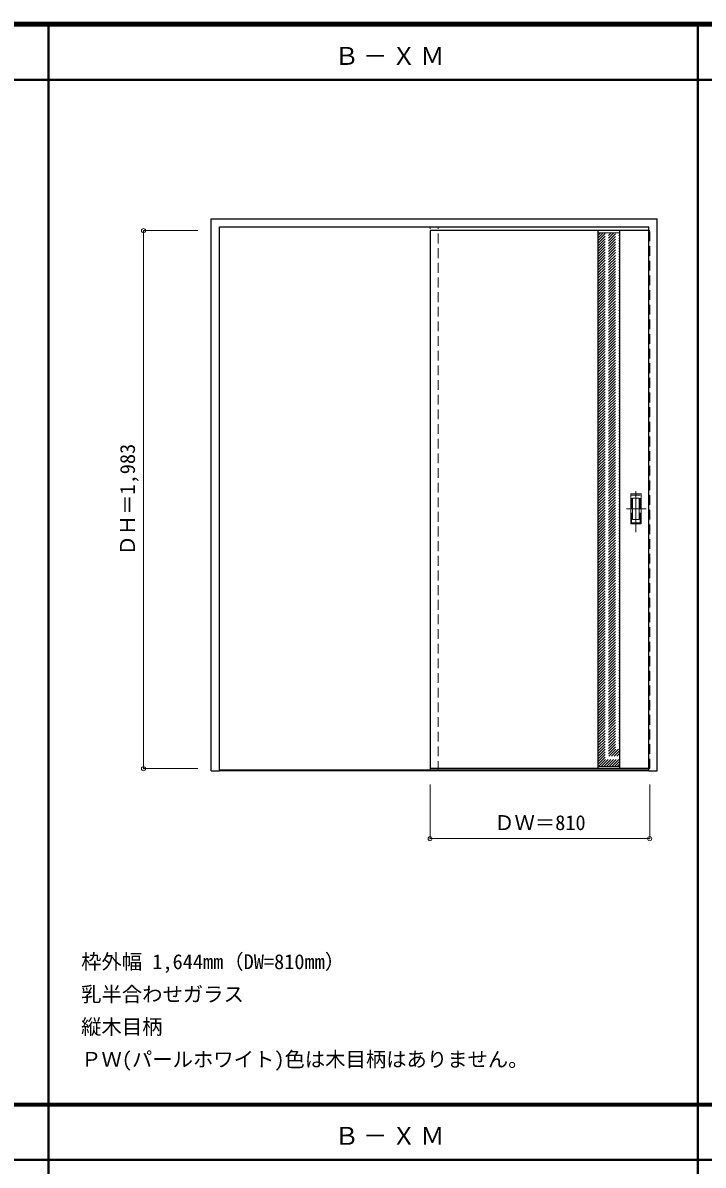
# Model space of a CAD drawing. Units: millimetres, scale not verified. Extents: x -6000 to 5700, y -4307 to 4175.
# Drawn here: x -3011 to -502, y -36 to 4175 of the extents above; entities that cross this region are included whole.
import ezdxf
from ezdxf.enums import TextEntityAlignment as Align

# ---------------------------------------------------------------- set-up
doc = ezdxf.new("R2010")
doc.units = ezdxf.units.MM
doc.header["$LTSCALE"] = 30
doc.header["$PDMODE"] = 32
doc.header["$PDSIZE"] = 15
doc.linetypes.add('CHAIN1', pattern=[8, 5, -1, 1, -1])
doc.linetypes.add('DASHED1', pattern=[1.8, 1.2, -0.6])
for name, color, linetype, lineweight in [('0-2_扉', 4, 'DASHED1', 9), ('0-3_仕上げ', 3, 'Continuous', 25), ('0-4_枠', 3, 'Continuous', 25), ('0-6_引手', 7, 'Continuous', 18), ('0-A_文字', 7, 'Continuous', 18), ('0-B_寸法', 7, 'Continuous', 9), ('0-C_ハッチ', 4, 'DASHED1', 9), ('F-1_枠', 6, 'Continuous', 40)]:
    doc.layers.add(name, color=color, linetype=linetype, lineweight=lineweight)
doc.styles.add('ＭＳ ゴシック', font='')
doc.styles.get('ＭＳ ゴシック').set_extended_font_data('MS Gothic')

msp = doc.modelspace()

# ---------------------------------------------------------------- linework, layer by layer
at = {"layer": '0-2_扉'}
for p, q in [((-1509, 3409), (-1509, 3405)), ((-702, 3409), (-699, 3409))]:
    msp.add_line(p, q, dxfattribs=at)
at = {"layer": '0-2_扉', "color": 3, "linetype": 'Continuous', "lineweight": 25}
for p, q in [((-1509, 3409), (-1509, 1426)), ((-702, 3409), (-1509, 3409)), ((-702, 1426), (-1509, 1426))]:
    msp.add_line(p, q, dxfattribs=at)
at = {"layer": '0-2_扉'}
msp.add_lwpolyline([(-702, 1426), (-699, 1426), (-699, 3409)], dxfattribs=at)
at = {"layer": '0-3_仕上げ'}
for p, q in [((-889, 1425.78), (-889, 3408.78)), ((-809, 1425.78), (-809, 3408.78))]:
    msp.add_line(p, q, dxfattribs=at)
at = {"layer": '0-3_仕上げ', "color": 7, "lineweight": 18}
for p, q in [((-889, 3400.78), (-809, 3400.78)), ((-889, 1433.78), (-809, 1433.78))]:
    msp.add_line(p, q, dxfattribs=at)
at = {"layer": '0-4_枠'}
for p, q in [((-2316, 1418), (-2316, 3453)), ((-2316, 3453), (-672, 3453)), ((-672, 1418), (-672, 3453)), ((-2286, 3423), (-702, 3423)), ((-702, 1418), (-702, 3423)), ((-702, 1421), (-2286, 1421)), ((-702, 1418), (-2286, 1418)), ((-702, 1418), (-672, 1418))]:
    msp.add_line(p, q, dxfattribs=at)
at = {"layer": '0-4_枠', "color": 4, "linetype": 'DASHED1', "lineweight": 9}
for p, q in [((-1509, 1418), (-1509, 3423)), ((-1479, 1418), (-1479, 3423)), ((-1509, 1418), (-1479, 1418))]:
    msp.add_line(p, q, dxfattribs=at)
at = {"layer": '0-4_枠'}
msp.add_lwpolyline([(-2316, 1418), (-2286, 1418), (-2286, 3423)], dxfattribs=at)
at = {"layer": '0-6_引手', "linetype": 'CHAIN1'}
for p, q in [((-750, 2298.27), (-750, 2469.12)), ((-711.93, 2383.5), (-784.44, 2383.5))]:
    msp.add_line(p, q, dxfattribs=at)
at = {"layer": '0-6_引手'}
for p, q in [((-731, 2438.5), (-769, 2438.5)), ((-769, 2328.5), (-769, 2438.5)), ((-737.5, 2422.5), (-762.5, 2422.5)), ((-762.5, 2344.5), (-762.5, 2422.5)), ((-737.5, 2344.5), (-737.5, 2422.5)), ((-731, 2328.5), (-731, 2438.5)), ((-731, 2328.5), (-769, 2328.5)), ((-737.5, 2344.5), (-762.5, 2344.5))]:
    msp.add_line(p, q, dxfattribs=at)
at = {"layer": '0-6_引手', "linetype": 'DASHED1'}
for p, q in [((-766, 2332.5), (-766, 2434.5)), ((-734, 2332.5), (-766, 2332.5))]:
    msp.add_line(p, q, dxfattribs=at)
msp.add_lwpolyline([(-734, 2332.5), (-734, 2434.5), (-766, 2434.5)], dxfattribs=at)
at = {"layer": '0-B_寸法', "color": 4}
for p, q in [((-2566, 3409), (-2566, 1426)), ((-2566, 3409), (-2366, 3409)), ((-2566, 1426), (-2366, 1426)), ((-1509, 1168), (-1509, 1368)), ((-699, 1168), (-699, 1368)), ((-699, 1168), (-1509, 1168))]:
    msp.add_line(p, q, dxfattribs=at)
at = {"layer": '0-B_寸法'}
for p in [(-2566, 3409), (-2566, 1426), (-1509, 1168), (-699, 1168)]:
    msp.add_point(p, dxfattribs=at)
at = {"layer": '0-C_ハッチ'}
for p, q in [((-889, 3323.67), (-811.89, 3400.78)), ((-889, 3333.57), (-821.79, 3400.78)), ((-889, 3343.47), (-831.69, 3400.78)), ((-889, 3353.37), (-841.59, 3400.78)), ((-889, 3363.27), (-851.49, 3400.78)), ((-889, 3373.17), (-861.39, 3400.78)), ((-889, 3383.07), (-871.29, 3400.78)), ((-889, 3392.97), (-881.19, 3400.78)), ((-889, 3313.77), (-809, 3393.77)), ((-889, 3303.88), (-809, 3383.88)), ((-889, 3293.98), (-809, 3373.98)), ((-889, 3284.08), (-809, 3364.08)), ((-889, 3274.18), (-809, 3354.18)), ((-889, 3264.28), (-809, 3344.28)), ((-889, 3254.38), (-809, 3334.38)), ((-889, 3244.48), (-809, 3324.48)), ((-889, 3234.58), (-809, 3314.58)), ((-889, 3224.68), (-809, 3304.68)), ((-889, 3214.78), (-809, 3294.78)), ((-889, 3204.88), (-809, 3284.88)), ((-889, 3194.98), (-809, 3274.98)), ((-889, 3185.08), (-809, 3265.08)), ((-889, 3175.18), (-809, 3255.18)), ((-889, 3165.28), (-809, 3245.28)), ((-889, 3155.38), (-809, 3235.38)), ((-889, 3145.48), (-809, 3225.48)), ((-889, 3135.58), (-809, 3215.58)), ((-889, 3125.68), (-809, 3205.68)), ((-889, 3115.78), (-809, 3195.78)), ((-889, 3105.89), (-809, 3185.89)), ((-889, 3095.99), (-809, 3175.99)), ((-889, 3086.09), (-809, 3166.09)), ((-889, 3076.19), (-809, 3156.19)), ((-889, 3066.29), (-809, 3146.29)), ((-889, 3056.39), (-809, 3136.39)), ((-889, 3046.49), (-809, 3126.49)), ((-889, 3036.59), (-809, 3116.59)), ((-889, 3026.69), (-809, 3106.69)), ((-889, 3016.79), (-809, 3096.79)), ((-889, 3006.89), (-809, 3086.89)), ((-889, 2996.99), (-809, 3076.99)), ((-889, 2987.09), (-809, 3067.09)), ((-889, 2977.19), (-809, 3057.19)), ((-889, 2967.29), (-809, 3047.29)), ((-889, 2957.39), (-809, 3037.39)), ((-889, 2947.49), (-809, 3027.49)), ((-889, 2937.59), (-809, 3017.59)), ((-889, 2927.69), (-809, 3007.69)), ((-889, 2917.79), (-809, 2997.79)), ((-889, 2907.9), (-809, 2987.9)), ((-889, 2898), (-809, 2978)), ((-889, 2888.1), (-809, 2968.1)), ((-889, 2878.2), (-809, 2958.2)), ((-889, 2868.3), (-809, 2948.3)), ((-889, 2858.4), (-809, 2938.4)), ((-889, 2848.5), (-809, 2928.5)), ((-889, 2838.6), (-809, 2918.6)), ((-889, 2828.7), (-809, 2908.7)), ((-889, 2818.8), (-809, 2898.8)), ((-889, 2808.9), (-809, 2888.9)), ((-889, 2799), (-809, 2879)), ((-889, 2789.1), (-809, 2869.1)), ((-889, 2779.2), (-809, 2859.2)), ((-889, 2769.3), (-809, 2849.3)), ((-889, 2759.4), (-809, 2839.4)), ((-889, 2749.5), (-809, 2829.5)), ((-889, 2739.6), (-809, 2819.6)), ((-889, 2729.7), (-809, 2809.7)), ((-889, 2719.8), (-809, 2799.8)), ((-889, 2709.91), (-809, 2789.91)), ((-889, 2700.01), (-809, 2780.01)), ((-889, 2690.11), (-809, 2770.11)), ((-889, 2680.21), (-809, 2760.21)), ((-889, 2670.31), (-809, 2750.31)), ((-889, 2660.41), (-809, 2740.41)), ((-889, 2650.51), (-809, 2730.51)), ((-889, 2640.61), (-809, 2720.61)), ((-889, 2630.71), (-809, 2710.71)), ((-889, 2620.81), (-809, 2700.81)), ((-889, 2610.91), (-809, 2690.91)), ((-889, 2601.01), (-809, 2681.01)), ((-889, 2591.11), (-809, 2671.11)), ((-889, 2581.21), (-809, 2661.21)), ((-889, 2571.31), (-809, 2651.31)), ((-889, 2561.41), (-809, 2641.41)), ((-889, 2551.51), (-809, 2631.51)), ((-889, 2541.61), (-809, 2621.61)), ((-889, 2531.71), (-809, 2611.71)), ((-889, 2521.81), (-809, 2601.81)), ((-889, 2511.92), (-809, 2591.92)), ((-889, 2502.02), (-809, 2582.02)), ((-889, 2492.12), (-809, 2572.12)), ((-889, 2482.22), (-809, 2562.22)), ((-889, 2472.32), (-809, 2552.32)), ((-889, 2462.42), (-809, 2542.42)), ((-889, 2452.52), (-809, 2532.52)), ((-889, 2442.62), (-809, 2522.62)), ((-889, 2432.72), (-809, 2512.72)), ((-889, 2422.82), (-809, 2502.82)), ((-889, 2412.92), (-809, 2492.92)), ((-889, 2403.02), (-809, 2483.02)), ((-889, 2393.12), (-809, 2473.12)), ((-889, 2383.22), (-809, 2463.22)), ((-889, 2373.32), (-809, 2453.32)), ((-889, 2363.42), (-809, 2443.42)), ((-889, 2353.52), (-809, 2433.52)), ((-889, 2343.62), (-809, 2423.62)), ((-889, 2333.72), (-809, 2413.72)), ((-889, 2323.83), (-809, 2403.83)), ((-889, 2313.93), (-809, 2393.93)), ((-889, 2304.03), (-809, 2384.03)), ((-889, 2294.13), (-809, 2374.13)), ((-889, 2284.23), (-809, 2364.23)), ((-889, 2274.33), (-809, 2354.33)), ((-889, 2264.43), (-809, 2344.43)), ((-889, 2254.53), (-809, 2334.53)), ((-889, 2244.63), (-809, 2324.63)), ((-889, 2234.73), (-809, 2314.73)), ((-889, 2224.83), (-809, 2304.83)), ((-889, 2214.93), (-809, 2294.93)), ((-889, 2205.03), (-809, 2285.03)), ((-889, 2195.13), (-809, 2275.13)), ((-889, 2185.23), (-809, 2265.23)), ((-889, 2175.33), (-809, 2255.33)), ((-889, 2165.43), (-809, 2245.43)), ((-889, 2155.53), (-809, 2235.53)), ((-889, 2145.63), (-809, 2225.63)), ((-889, 2135.73), (-809, 2215.73)), ((-889, 2125.84), (-809, 2205.84)), ((-889, 2115.94), (-809, 2195.94)), ((-889, 2106.04), (-809, 2186.04)), ((-889, 2096.14), (-809, 2176.14)), ((-889, 2086.24), (-809, 2166.24)), ((-889, 2076.34), (-809, 2156.34)), ((-889, 2066.44), (-809, 2146.44)), ((-889, 2056.54), (-809, 2136.54)), ((-889, 2046.64), (-809, 2126.64)), ((-889, 2036.74), (-809, 2116.74)), ((-889, 2026.84), (-809, 2106.84)), ((-889, 2016.94), (-809, 2096.94)), ((-889, 2007.04), (-809, 2087.04)), ((-889, 1997.14), (-809, 2077.14)), ((-889, 1987.24), (-809, 2067.24)), ((-889, 1977.34), (-809, 2057.34)), ((-889, 1967.44), (-809, 2047.44)), ((-889, 1957.54), (-809, 2037.54)), ((-889, 1947.64), (-809, 2027.64)), ((-889, 1937.74), (-809, 2017.74)), ((-889, 1927.85), (-809, 2007.85)), ((-889, 1917.95), (-809, 1997.95)), ((-889, 1908.05), (-809, 1988.05)), ((-889, 1898.15), (-809, 1978.15)), ((-889, 1888.25), (-809, 1968.25)), ((-889, 1878.35), (-809, 1958.35)), ((-889, 1868.45), (-809, 1948.45)), ((-889, 1858.55), (-809, 1938.55)), ((-889, 1848.65), (-809, 1928.65)), ((-889, 1838.75), (-809, 1918.75)), ((-889, 1828.85), (-809, 1908.85)), ((-889, 1818.95), (-809, 1898.95)), ((-889, 1809.05), (-809, 1889.05)), ((-889, 1799.15), (-809, 1879.15)), ((-889, 1789.25), (-809, 1869.25)), ((-889, 1779.35), (-809, 1859.35)), ((-889, 1769.45), (-809, 1849.45)), ((-889, 1759.55), (-809, 1839.55)), ((-889, 1749.65), (-809, 1829.65)), ((-889, 1739.75), (-809, 1819.75)), ((-889, 1729.86), (-809, 1809.86)), ((-889, 1719.96), (-809, 1799.96)), ((-889, 1710.06), (-809, 1790.06)), ((-889, 1700.16), (-809, 1780.16)), ((-889, 1690.26), (-809, 1770.26)), ((-889, 1680.36), (-809, 1760.36)), ((-889, 1670.46), (-809, 1750.46)), ((-889, 1660.56), (-809, 1740.56)), ((-889, 1650.66), (-809, 1730.66)), ((-889, 1640.76), (-809, 1720.76)), ((-889, 1630.86), (-809, 1710.86)), ((-889, 1620.96), (-809, 1700.96)), ((-889, 1611.06), (-809, 1691.06)), ((-889, 1601.16), (-809, 1681.16)), ((-889, 1591.26), (-809, 1671.26)), ((-889, 1581.36), (-809, 1661.36)), ((-889, 1571.46), (-809, 1651.46)), ((-889, 1561.56), (-809, 1641.56)), ((-889, 1551.66), (-809, 1631.66)), ((-889, 1541.76), (-809, 1621.76)), ((-889, 1531.87), (-809, 1611.87)), ((-889, 1521.97), (-809, 1601.97)), ((-889, 1512.07), (-809, 1592.07)), ((-889, 1502.17), (-809, 1582.17)), ((-889, 1492.27), (-809, 1572.27)), ((-889, 1482.37), (-809, 1562.37)), ((-889, 1472.47), (-809, 1552.47)), ((-889, 1462.57), (-809, 1542.57)), ((-889, 1452.67), (-809, 1532.67)), ((-889, 1442.77), (-809, 1522.77)), ((-888.09, 1433.78), (-809, 1512.87)), ((-878.19, 1433.78), (-809, 1502.97)), ((-868.29, 1433.78), (-809, 1493.07)), ((-858.39, 1433.78), (-809, 1483.17)), ((-848.49, 1433.78), (-809, 1473.27)), ((-838.59, 1433.78), (-809, 1463.37)), ((-828.69, 1433.78), (-809, 1453.47)), ((-818.79, 1433.78), (-809, 1443.57))]:
    msp.add_line(p, q, dxfattribs=at)
at = {"layer": 'F-1_枠'}
for p, q in [((-6000, 4175), (5700, 4175)), ((-6000, 4170), (5700, 4170)), ((-2916, -3790), (-2916, 4175)), ((-522, -3790), (-522, 4175)), ((-6000, 4165), (5700, 4165)), ((-6000, 3965), (5700, 3965)), ((-6000, 190.5), (5700, 190.5)), ((-6000, 187.5), (5700, 187.5)), ((-6000, 184.5), (5700, 184.5)), ((-6000, -15.5), (5700, -15.5))]:
    msp.add_line(p, q, dxfattribs=at)

# ---------------------------------------------------------------- texts
at = {"layer": '0-A_文字', "style": 'ＭＳ ゴシック'}
for s, p in [('枠外幅 1,644mm（DW=810mm）', (-2796, 670.5)), ('乳半合わせガラス', (-2796, 550.5)), ('縦木目柄', (-2796, 430.5)), ('ＰＷ(パールホワイト)色は木目柄はありません。', (-2796, 310.5))]:
    msp.add_text(s, height=54.99, dxfattribs=at).set_placement(p, align=Align.BOTTOM_LEFT)
at = {"layer": '0-A_文字', "char_height": 65.98, "attachment_point": 7, "style": 'ＭＳ ゴシック'}
for insert in [(-1861.5, 4020), (-1861.5, 39.5)]:
    msp.add_mtext('\\T1.17;Ｂ－ＸＭ', dxfattribs=dict(at, insert=insert))
at = {"layer": '0-B_寸法', "style": 'ＭＳ ゴシック'}
msp.add_text('ＤＨ＝1,983', height=54.99, rotation=90, dxfattribs=at).set_placement((-2581, 2211.25), align=Align.BOTTOM_LEFT)
msp.add_text('ＤＷ＝810', height=54.99, dxfattribs=at).set_placement((-1272.75, 1183), align=Align.BOTTOM_LEFT)

doc.saveas('drawing.dxf')
